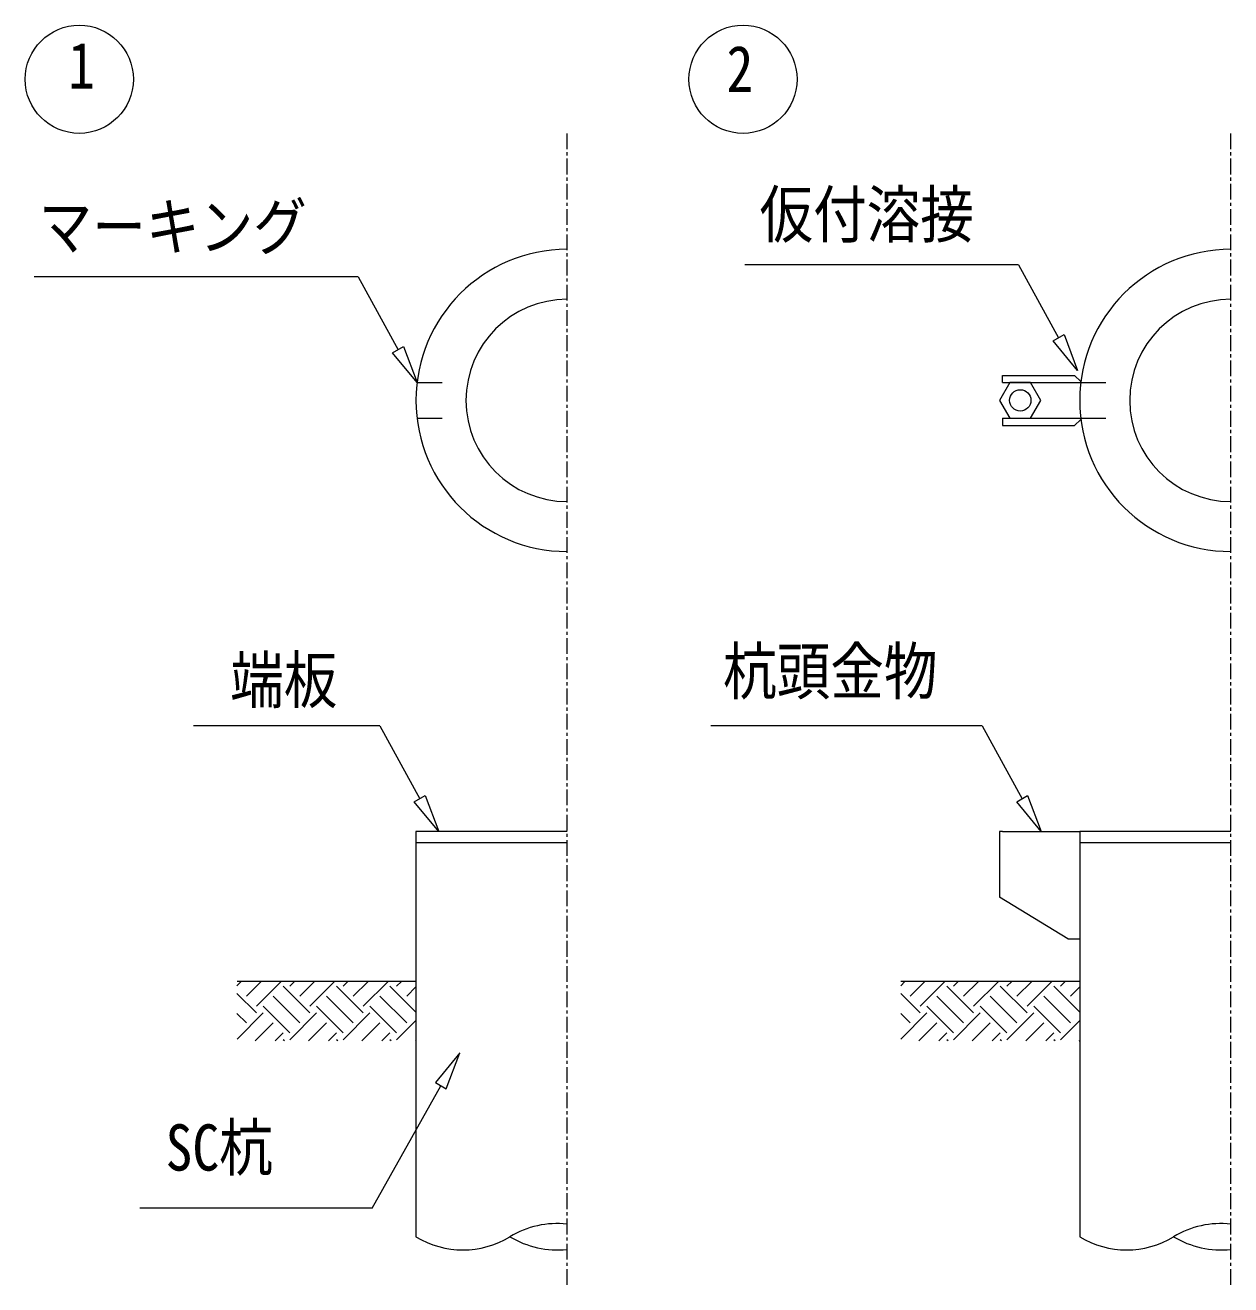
# Model space of a CAD drawing. Units: millimetres, scale not verified. Extents: x -29700 to 29700, y -21000 to 21000.
# Drawn here: x -15581 to -8892, y 3084 to 10072 of the extents above; entities that cross this region are included whole.
import ezdxf
from ezdxf.enums import TextEntityAlignment as Align

# ---------------------------------------------------------------- set-up
doc = ezdxf.new("R2010")
doc.units = ezdxf.units.MM
doc.header["$LTSCALE"] = 70
doc.linetypes.add('USER2', pattern=[2, 1.25, -0.25, 0.25, -0.25])
doc.layers.add('0-4_02_TEXT', color=7, linetype='Continuous')
for name, color, linetype, lineweight in [('0-5_05_SUNPOU', 3, 'Continuous', 18), ('0-6_03_ZU', 2, 'Continuous', 18), ('0-9_08_CENTER', 1, 'USER2', 18)]:
    doc.layers.add(name, color=color, linetype=linetype, lineweight=lineweight)
doc.styles.add('ＭＳ ゴシック', font='')
doc.styles.get('ＭＳ ゴシック').set_extended_font_data('MS Gothic')

msp = doc.modelspace()

# ---------------------------------------------------------------- linework, layer by layer
at = {"layer": '0-5_05_SUNPOU'}
for p, q in [((-10069.45, 8742.57), (-11588.98, 8742.57)), ((-10069.45, 8742.57), (-9847.8, 8338.18)), ((-13733.58, 8675.87), (-15531.25, 8675.87)), ((-13733.58, 8675.87), (-13511.94, 8271.48)), ((-13613.34, 6184.89), (-14647.9, 6184.89)), ((-13613.34, 6184.89), (-13391.69, 5780.5)), ((-10271.66, 6184.89), (-11776.32, 6184.89)), ((-10271.66, 6184.89), (-10050.02, 5780.5)), ((-13655.81, 3508.96), (-13275.01, 4189.02)), ((-13655.81, 3508.96), (-14944.15, 3508.96))]:
    msp.add_line(p, q, dxfattribs=at)
for points in [[(-9817.49, 8355.68), (-9742.8, 8156.32), (-9878.11, 8320.68)], [(-13481.63, 8288.98), (-13406.94, 8089.61), (-13542.25, 8253.98)], [(-13361.38, 5798), (-13286.69, 5598.63), (-13422, 5763)], [(-10019.71, 5798), (-9945.02, 5598.63), (-10080.33, 5763)], [(-13244.7, 4171.52), (-13170.01, 4370.88), (-13305.32, 4206.52)]]:
    msp.add_lwpolyline(points, close=True, dxfattribs=at)
for centre in [(-15280.87, 9772.19), (-11598.58, 9772.19)]:
    msp.add_circle(centre, 300, dxfattribs=at)
at = {"layer": '0-6_03_ZU'}
for p, q in [((-9724.56, 8096.21), (-9760.22, 8129.21)), ((-13406.94, 8089.61), (-13268.34, 8089.61)), ((-10159.52, 8089.61), (-9724.65, 8089.61)), ((-9799.82, 8089.61), (-9727.22, 8089.61)), ((-9724.65, 8089.61), (-9586.05, 8089.61)), ((-9724.56, 8089.61), (-9724.56, 8096.21)), ((-13406.94, 7891.61), (-13268.34, 7891.61)), ((-10159.52, 7891.61), (-9727.22, 7891.61)), ((-9799.82, 7891.61), (-9724.65, 7891.61)), ((-9724.72, 7885.01), (-9760.22, 7852.01)), ((-9724.72, 7891.61), (-9724.72, 7885.01)), ((-9724.65, 7891.61), (-9586.05, 7891.61)), ((-12574.6, 5598.63), (-13412.8, 5598.63)), ((-13412.8, 5598.63), (-13412.8, 3351.33)), ((-10174.83, 5598.63), (-10174.83, 5235.63)), ((-10159.52, 5598.63), (-10174.83, 5598.63)), ((-10159.52, 5598.63), (-9730.52, 5598.63)), ((-8892.32, 5598.63), (-9730.52, 5598.63)), ((-9730.52, 5598.63), (-9730.52, 3351.33)), ((-9730.52, 5598.63), (-9730.52, 5598.63)), ((-12574.6, 5536), (-13412.8, 5536)), ((-8892.32, 5536), (-9730.52, 5536)), ((-9796.52, 5004.63), (-10174.83, 5235.63)), ((-9796.52, 5004.63), (-9730.52, 5004.63)), ((-14405.85, 4743.92), (-14382.74, 4767.03)), ((-13412.8, 4767.03), (-14405.41, 4767.03)), ((-14353.51, 4685.13), (-14271.61, 4767.03)), ((-14297.94, 4629.57), (-14160.48, 4767.03)), ((-14112.72, 4740.7), (-14086.39, 4767.03)), ((-14057.16, 4685.13), (-13975.26, 4767.03)), ((-14001.59, 4629.57), (-13864.13, 4767.03)), ((-13816.37, 4740.7), (-13790.04, 4767.03)), ((-13760.81, 4685.13), (-13678.91, 4767.03)), ((-13705.24, 4629.57), (-13567.78, 4767.03)), ((-13520.03, 4740.7), (-13493.69, 4767.03)), ((-10723.56, 4743.92), (-10700.45, 4767.03)), ((-9730.52, 4767.03), (-10723.12, 4767.03)), ((-10671.22, 4685.13), (-10589.32, 4767.03)), ((-10615.65, 4629.57), (-10478.19, 4767.03)), ((-10430.43, 4740.7), (-10404.1, 4767.03)), ((-10374.87, 4685.13), (-10292.97, 4767.03)), ((-10319.3, 4629.57), (-10181.84, 4767.03)), ((-10134.09, 4740.7), (-10107.75, 4767.03)), ((-10078.52, 4685.13), (-9996.62, 4767.03)), ((-10022.96, 4629.57), (-9885.49, 4767.03)), ((-9837.74, 4740.7), (-9811.4, 4767.03)), ((-14297.94, 4592.52), (-14405.84, 4700.42)), ((-14057.16, 4536.96), (-14205.33, 4685.13)), ((-14001.59, 4592.52), (-14149.77, 4740.7)), ((-13760.81, 4536.96), (-13908.98, 4685.13)), ((-13705.24, 4592.52), (-13853.42, 4740.7)), ((-13464.46, 4536.96), (-13612.63, 4685.13)), ((-13412.8, 4596.43), (-13557.07, 4740.7)), ((-13464.46, 4685.13), (-13412.8, 4736.79)), ((-10615.65, 4592.52), (-10723.55, 4700.42)), ((-10374.87, 4536.96), (-10523.04, 4685.13)), ((-10319.3, 4592.52), (-10467.48, 4740.7)), ((-10078.52, 4536.96), (-10226.7, 4685.13)), ((-10022.96, 4592.52), (-10171.13, 4740.7)), ((-9782.17, 4536.96), (-9930.35, 4685.13)), ((-9730.52, 4596.43), (-9874.78, 4740.7)), ((-9782.17, 4685.13), (-9730.52, 4736.79)), ((-14112.72, 4481.39), (-14260.9, 4629.57)), ((-13816.37, 4481.39), (-13964.55, 4629.57)), ((-13520.03, 4481.39), (-13668.2, 4629.57)), ((-10430.43, 4481.39), (-10578.61, 4629.57)), ((-10134.09, 4481.39), (-10282.26, 4629.57)), ((-9837.74, 4481.39), (-9985.91, 4629.57)), ((-14353.51, 4536.96), (-14405.8, 4589.25)), ((-14405.75, 4447.67), (-14260.9, 4592.52)), ((-14112.72, 4444.35), (-13964.55, 4592.52)), ((-13816.37, 4444.35), (-13668.2, 4592.52)), ((-13520.03, 4444.35), (-13412.8, 4551.57)), ((-10671.22, 4536.96), (-10723.51, 4589.25)), ((-10723.46, 4447.67), (-10578.61, 4592.52)), ((-10430.43, 4444.35), (-10282.26, 4592.52)), ((-10134.09, 4444.35), (-9985.91, 4592.52)), ((-9837.74, 4444.35), (-9730.52, 4551.57)), ((-14305.26, 4437.03), (-14205.33, 4536.96)), ((-14194.13, 4437.03), (-14149.77, 4481.39)), ((-14008.91, 4437.03), (-13908.98, 4536.96)), ((-13897.78, 4437.03), (-13853.42, 4481.39)), ((-13712.56, 4437.03), (-13612.63, 4536.96)), ((-13601.43, 4437.03), (-13557.07, 4481.39)), ((-10622.97, 4437.03), (-10523.04, 4536.96)), ((-10511.84, 4437.03), (-10467.48, 4481.39)), ((-10326.62, 4437.03), (-10226.7, 4536.96)), ((-10215.49, 4437.03), (-10171.13, 4481.39)), ((-10030.27, 4437.03), (-9930.35, 4536.96)), ((-9919.14, 4437.03), (-9874.78, 4481.39)), ((-14142.45, 4437.03), (-14149.77, 4444.35)), ((-13846.1, 4437.03), (-13853.42, 4444.35)), ((-13549.75, 4437.03), (-13557.07, 4444.35)), ((-13416.21, 4437.03), (-13412.8, 4440.44)), ((-10460.16, 4437.03), (-10467.48, 4444.35)), ((-10163.81, 4437.03), (-10171.13, 4444.35)), ((-9867.46, 4437.03), (-9874.78, 4444.35)), ((-9733.93, 4437.03), (-9730.52, 4440.44))]:
    msp.add_line(p, q, dxfattribs=at)
for points in [[(-10159.52, 8089.61), (-10159.52, 8129.21), (-9760.22, 8129.21)], [(-10159.52, 7891.61), (-10159.52, 7852.01), (-9760.22, 7852.01)]]:
    msp.add_lwpolyline(points, dxfattribs=at)
msp.add_lwpolyline([(-10117.67, 8089.61), (-10174.83, 7990.61), (-10117.67, 7891.61), (-10003.36, 7891.61), (-9946.2, 7990.61), (-10003.36, 8089.61)], close=True, dxfattribs=at)
msp.add_circle((-10060.52, 7990.61), 59.4, dxfattribs=at)
for centre, radius, start, end in [((-12574.6, 7990.61), 838.2, 90, 270), ((-8892.32, 7990.61), 838.2, 90, 270), ((-12574.6, 7990.61), 561, 90, 270), ((-8892.32, 7990.61), 561, 90, 270), ((-12628.57, 2912.92), 511.51, 83.9436, 121.00908), ((-8946.29, 2912.92), 511.51, 83.9436, 121.00908), ((-13152.45, 3778.41), 500.18, 238.63274, 301.36726), ((-12628.57, 3789.74), 511.51, 238.99092, 276.0564), ((-9470.16, 3778.41), 500.18, 238.63274, 301.36726), ((-8946.29, 3789.74), 511.51, 238.99092, 276.0564)]:
    msp.add_arc(centre, radius, start, end, dxfattribs=at)
at = {"layer": '0-9_08_CENTER'}
for p, q in [((-12574.6, 3084.45), (-12574.6, 9472.19)), ((-8892.32, 3084.45), (-8892.32, 9472.19))]:
    msp.add_line(p, q, dxfattribs=at)

# ---------------------------------------------------------------- texts
at = {"layer": '0-4_02_TEXT', "style": 'ＭＳ ゴシック', "width": 0.85}
for s, p in [('1', (-15342.34, 9643.63)), ('2', (-11689.9, 9625.06)), ('仮付溶接', (-11507.31, 8817.07)), ('マーキング', (-15506.1, 8748.92)), ('杭頭金物', (-11709.52, 6282.79)), ('端板', (-14443.94, 6234.56)), ('SC杭', (-14801.84, 3641.08))]:
    msp.add_text(s, height=256.6, dxfattribs=at).set_placement(p, align=Align.BOTTOM_LEFT)

doc.saveas('drawing.dxf')
